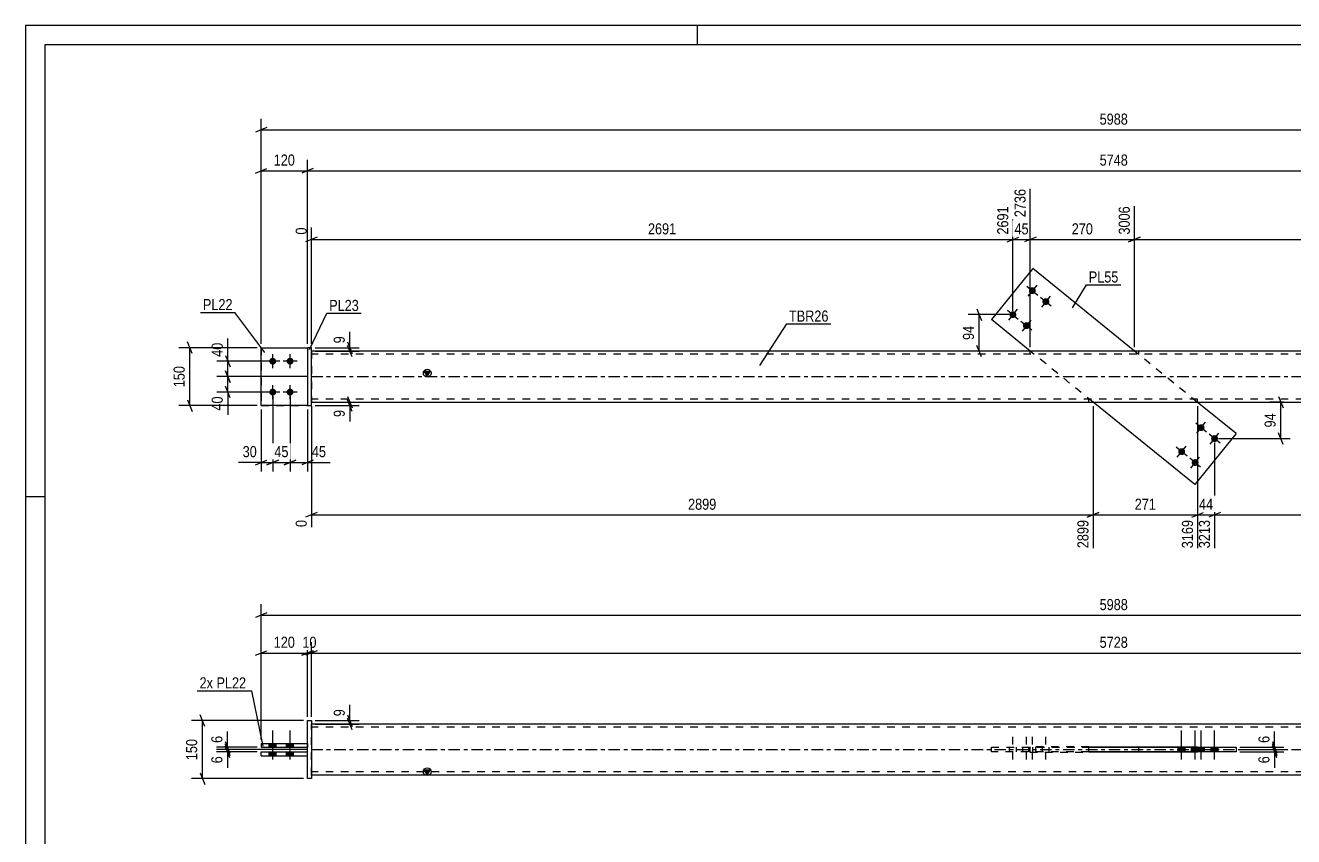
# Model space of a CAD drawing. Header units: millimetres. Extents: x 0 to 594, y 0 to 420.
# Drawn here: x 0 to 328.4, y 210 to 420 of the extents above; entities that cross this region are included whole.
import ezdxf

# ---------------------------------------------------------------- set-up
doc = ezdxf.new("R2010")
doc.units = ezdxf.units.MM
doc.linetypes.add('DXK_LINE_DOT2', pattern=[3.9198, 1.9599, -1.9599])
doc.linetypes.add('DXK_LINE_DOT3', pattern=[5.9187, 2.979, -0.9799, 0.9799, -0.9799])
doc.styles.add('Arial Narrow', font='ARIALN.TTF', dxfattribs={"height": 0.2})

# ---------------------------------------------------------------- blocks, each defined once
blk = doc.blocks.new('Unknown-489684978-1163')
at = {"color": 5, "linetype": 'Continuous'}
for p, q in [((594, 420), (0, 420)), ((0, 420), (0, 0)), ((174, 415), (174, 420)), ((589, 415), (5, 415)), ((5, 415), (5, 5)), ((5, 298), (0, 298))]:
    blk.add_line(p, q, dxfattribs=at)
blk = doc.blocks.new('Part-489684978-1896 - 1883')
at = {"linetype": 'Continuous'}
blk.add_hatch(color=2, dxfattribs=at).paths.add_polyline_path([(104.05, 225.93), (103.25, 227.33), (104.85, 227.33)])
at = {"color": 2, "linetype": 'Continuous'}
for p, q in [((162.05, 239.13), (74.05, 239.13)), ((401.49, 239.13), (162.15, 239.13)), ((275.38, 231.83), (275.38, 233.23)), ((275.38, 233.23), (303.54, 233.23)), ((288.26, 233.23), (288.26, 233.13)), ((303.54, 233.23), (303.54, 233.13)), ((303.54, 231.83), (275.38, 231.83)), ((288.26, 231.93), (288.26, 231.83)), ((303.54, 231.93), (303.54, 231.83)), ((104.05, 225.93), (103.25, 227.33)), ((103.25, 227.33), (104.85, 227.33)), ((104.85, 227.33), (104.05, 225.93)), ((162.05, 225.93), (74.05, 225.93)), ((401.49, 225.93), (162.15, 225.93))]:
    blk.add_line(p, q, dxfattribs=at)
at = {"color": 7, "linetype": 'DXK_LINE_DOT2'}
for p, q in [((74.05, 225.93), (74.05, 239.13)), ((162.05, 238.33), (74.05, 238.33)), ((401.49, 238.33), (162.15, 238.33)), ((260.1, 233.23), (260.1, 231.83)), ((275.38, 233.23), (260.1, 233.23)), ((260.1, 231.83), (275.38, 231.83)), ((288.26, 233.13), (288.26, 231.93)), ((303.54, 233.13), (303.54, 231.93)), ((162.05, 226.73), (74.05, 226.73)), ((401.49, 226.73), (162.15, 226.73))]:
    blk.add_line(p, q, dxfattribs=at)
at = {"color": 7, "linetype": 'DXK_LINE_DOT3'}
for p, q in [((74.05, 232.53), (162.05, 232.53)), ((162.15, 232.53), (401.49, 232.53))]:
    blk.add_line(p, q, dxfattribs=at)
at = {"color": 2, "linetype": 'Continuous'}
blk.add_circle((104.05, 226.83), 1, dxfattribs=at)
blk = doc.blocks.new('Part-489684978-1912 - 1883')
at = {"color": 2, "linetype": 'Continuous'}
for p, q in [((61.05, 230.93), (61.05, 231.93)), ((61.05, 231.93), (73.05, 231.93)), ((61.05, 230.93), (73.05, 230.93)), ((73.05, 230.93), (73.05, 231.93))]:
    blk.add_line(p, q, dxfattribs=at)
blk = doc.blocks.new('Part-489684978-1917 - 1883')
at = {"color": 2, "linetype": 'Continuous'}
for p, q in [((61.05, 234.13), (61.05, 233.13)), ((61.05, 234.13), (73.05, 234.13)), ((73.05, 234.13), (73.05, 233.13)), ((61.05, 233.13), (73.05, 233.13))]:
    blk.add_line(p, q, dxfattribs=at)
blk = doc.blocks.new('Part-489684978-1920 - 1883')
at = {"color": 2, "linetype": 'Continuous'}
for p, q in [((73.05, 240.03), (74.05, 240.03)), ((73.05, 225.03), (73.05, 240.03)), ((74.05, 240.03), (74.05, 225.03)), ((74.05, 225.03), (73.05, 225.03))]:
    blk.add_line(p, q, dxfattribs=at)
blk = doc.blocks.new('Part-489684978-1923 - 1883')
at = {"color": 7, "linetype": 'DXK_LINE_DOT2'}
for p, q in [((250.15, 231.93), (250.15, 233.13)), ((250.15, 233.13), (275.38, 233.13)), ((275.38, 231.93), (250.15, 231.93)), ((260.87, 231.93), (260.87, 233.13))]:
    blk.add_line(p, q, dxfattribs=at)
at = {"color": 2, "linetype": 'Continuous'}
for p, q in [((275.38, 233.13), (313.49, 233.13)), ((313.49, 231.93), (275.38, 231.93)), ((302.78, 231.93), (302.78, 233.13)), ((313.49, 233.13), (313.49, 231.93))]:
    blk.add_line(p, q, dxfattribs=at)
blk = doc.blocks.new('Bolt-489684978-1925 - 1883')
at = {"linetype": 'Continuous'}
for points in [[(63.15, 233.13), (64.95, 233.13), (64.95, 234.13), (63.15, 234.13)], [(63.15, 233.13), (64.95, 233.13), (64.95, 234.13), (63.15, 234.13)], [(67.65, 233.13), (69.45, 233.13), (69.45, 234.13), (67.65, 234.13)], [(67.65, 233.13), (69.45, 233.13), (69.45, 234.13), (67.65, 234.13)], [(63.15, 230.93), (64.95, 230.93), (64.95, 231.93), (63.15, 231.93)], [(63.15, 230.93), (64.95, 230.93), (64.95, 231.93), (63.15, 231.93)], [(67.65, 230.93), (69.45, 230.93), (69.45, 231.93), (67.65, 231.93)], [(67.65, 230.93), (69.45, 230.93), (69.45, 231.93), (67.65, 231.93)]]:
    blk.add_hatch(color=1, dxfattribs=at).paths.add_polyline_path(points)
at = {"color": 1, "linetype": 'Continuous'}
for p, q in [((64.05, 229.93), (64.05, 237.43)), ((64.05, 229.93), (64.05, 237.43)), ((68.55, 229.93), (68.55, 237.43)), ((68.55, 229.93), (68.55, 237.43)), ((63.15, 233.13), (63.15, 234.13)), ((63.15, 233.13), (63.15, 234.13)), ((64.95, 233.13), (64.95, 234.13)), ((64.95, 233.13), (64.95, 234.13)), ((67.65, 233.13), (67.65, 234.13)), ((67.65, 233.13), (67.65, 234.13)), ((69.45, 233.13), (69.45, 234.13)), ((69.45, 233.13), (69.45, 234.13)), ((63.15, 230.93), (63.15, 231.93)), ((63.15, 230.93), (63.15, 231.93)), ((64.95, 230.93), (64.95, 231.93)), ((64.95, 230.93), (64.95, 231.93)), ((67.65, 230.93), (67.65, 231.93)), ((67.65, 230.93), (67.65, 231.93)), ((69.45, 230.93), (69.45, 231.93)), ((69.45, 230.93), (69.45, 231.93))]:
    blk.add_line(p, q, dxfattribs=at)
blk = doc.blocks.new('Bolt-489684978-1926 - 1883')
at = {"color": 1, "linetype": 'DXK_LINE_DOT2'}
for p, q in [((255.71, 229.93), (255.71, 237.43)), ((259.2, 229.93), (259.2, 237.43)), ((260.75, 229.93), (260.75, 237.43)), ((264.24, 229.93), (264.24, 237.43)), ((254.81, 231.93), (254.81, 233.13)), ((256.61, 231.93), (256.61, 233.13)), ((258.3, 231.93), (258.3, 233.13)), ((259.85, 231.93), (259.85, 233.13)), ((260.1, 231.93), (260.1, 233.13)), ((261.65, 231.93), (261.65, 233.13)), ((263.34, 231.93), (263.34, 233.13)), ((265.14, 231.93), (265.14, 233.13))]:
    blk.add_line(p, q, dxfattribs=at)
blk = doc.blocks.new('Bolt-489684978-1927 - 1883')
at = {"linetype": 'Continuous'}
for points in [[(298.5, 231.93), (300.3, 231.93), (300.3, 233.13), (298.5, 233.13)], [(302, 231.93), (303.8, 231.93), (303.8, 233.13), (302, 233.13)], [(303.55, 231.93), (305.35, 231.93), (305.35, 233.13), (303.55, 233.13)], [(307.04, 231.93), (308.84, 231.93), (308.84, 233.13), (307.04, 233.13)]]:
    blk.add_hatch(color=1, dxfattribs=at).paths.add_polyline_path(points)
at = {"color": 1, "linetype": 'Continuous'}
for p, q in [((299.4, 229.93), (299.4, 237.43)), ((302.9, 229.93), (302.9, 237.43)), ((304.45, 229.93), (304.45, 237.43)), ((307.94, 229.93), (307.94, 237.43)), ((298.5, 231.93), (298.5, 233.13)), ((300.3, 231.93), (300.3, 233.13)), ((302, 231.93), (302, 233.13)), ((303.55, 231.93), (303.55, 233.13)), ((303.8, 231.93), (303.8, 233.13)), ((305.35, 231.93), (305.35, 233.13)), ((307.04, 231.93), (307.04, 233.13)), ((308.84, 231.93), (308.84, 233.13))]:
    blk.add_line(p, q, dxfattribs=at)
blk = doc.blocks.new('Bolt-489684978-2128 - 2114')
at = {"linetype": 'Continuous'}
for points in [[(261.31, 352.03, -1), (260.18, 350.63, -1)], [(264.81, 349.19, -1), (263.67, 347.79, -1)], [(256.27, 345.81, -1), (255.14, 344.42, -1)], [(259.77, 342.98, -1), (258.63, 341.58, -1)]]:
    blk.add_hatch(color=1, dxfattribs=at).paths.add_polyline_path(points)
at = {"color": 1, "linetype": 'Continuous'}
for p, q in [((259.35, 352.46), (262.15, 350.19)), ((261.88, 352.73), (259.61, 349.93)), ((262.84, 349.63), (265.64, 347.36)), ((265.38, 349.89), (263.11, 347.09)), ((254.31, 346.25), (257.1, 343.98)), ((256.84, 346.51), (254.57, 343.72)), ((257.8, 343.41), (260.6, 341.15)), ((260.33, 343.68), (258.07, 340.88))]:
    blk.add_line(p, q, dxfattribs=at)
blk = doc.blocks.new('Bolt-489684978-2129 - 2114')
at = {"linetype": 'Continuous'}
for points in [[(64.05, 332.17, -1), (64.05, 333.97, -1)], [(68.55, 332.17, -1), (68.55, 333.97, -1)], [(64.05, 324.17, -1), (64.05, 325.97, -1)], [(68.55, 324.17, -1), (68.55, 325.97, -1)]]:
    blk.add_hatch(color=1, dxfattribs=at).paths.add_polyline_path(points)
at = {"color": 1, "linetype": 'Continuous'}
for p, q in [((65.85, 333.07), (62.25, 333.07)), ((64.05, 331.27), (64.05, 334.87)), ((70.35, 333.07), (66.75, 333.07)), ((68.55, 331.27), (68.55, 334.87)), ((64.05, 323.27), (64.05, 326.87)), ((68.55, 323.27), (68.55, 326.87)), ((65.85, 325.07), (62.25, 325.07)), ((70.35, 325.07), (66.75, 325.07))]:
    blk.add_line(p, q, dxfattribs=at)
blk = doc.blocks.new('Bolt-489684978-2127 - 2114')
at = {"linetype": 'Continuous'}
for points in [[(303.88, 315.17, -1), (305.01, 316.56, -1)], [(307.37, 312.33, -1), (308.51, 313.73, -1)], [(298.84, 308.95, -1), (299.97, 310.35, -1)], [(302.33, 306.12, -1), (303.47, 307.52, -1)]]:
    blk.add_hatch(color=1, dxfattribs=at).paths.add_polyline_path(points)
at = {"color": 1, "linetype": 'Continuous'}
for p, q in [((305.84, 314.73), (303.05, 317)), ((303.31, 314.47), (305.58, 317.26)), ((309.34, 311.89), (306.54, 314.16)), ((306.8, 311.63), (309.07, 314.43)), ((300.8, 308.52), (298.01, 310.79)), ((298.27, 308.25), (300.54, 311.05)), ((304.3, 305.68), (301.5, 307.95)), ((301.76, 305.42), (304.03, 308.21))]:
    blk.add_line(p, q, dxfattribs=at)
blk = doc.blocks.new('Part-489684978-2135 - 2114')
at = {"color": 2, "linetype": 'Continuous'}
for p, q in [((260.87, 357.03), (250.15, 343.83)), ((287.18, 335.67), (260.87, 357.03)), ((260.2, 335.67), (250.15, 343.83)), ((302.78, 301.12), (276.47, 322.47)), ((313.49, 314.32), (303.44, 322.47)), ((313.49, 314.32), (302.78, 301.12))]:
    blk.add_line(p, q, dxfattribs=at)
at = {"color": 7, "linetype": 'DXK_LINE_DOT2'}
for p, q in [((276.47, 322.47), (260.2, 335.67)), ((303.44, 322.47), (287.18, 335.67))]:
    blk.add_line(p, q, dxfattribs=at)
blk = doc.blocks.new('Part-489684978-2140 - 2114')
at = {"color": 2, "linetype": 'Continuous'}
for p, q in [((74.05, 336.57), (73.05, 336.57)), ((73.05, 336.57), (73.05, 321.57)), ((74.05, 321.57), (74.05, 336.57)), ((73.05, 321.57), (74.05, 321.57))]:
    blk.add_line(p, q, dxfattribs=at)
blk = doc.blocks.new('Part-489684978-2145 - 2114')
at = {"color": 2, "linetype": 'Continuous'}
for p, q in [((61.05, 321.57), (61.05, 336.57)), ((61.05, 336.57), (73.05, 336.57)), ((73.05, 321.57), (61.05, 321.57))]:
    blk.add_line(p, q, dxfattribs=at)
at = {"color": 7, "linetype": 'DXK_LINE_DOT2'}
blk.add_line((73.05, 336.57), (73.05, 321.57), dxfattribs=at)
blk = doc.blocks.new('Part-489684978-2146 - 2114')
at = {"color": 7, "linetype": 'DXK_LINE_DOT2'}
for p, q in [((61.05, 336.57), (61.05, 321.57)), ((61.05, 336.57), (73.05, 336.57)), ((73.05, 336.57), (73.05, 321.57)), ((61.05, 321.57), (73.05, 321.57))]:
    blk.add_line(p, q, dxfattribs=at)
blk = doc.blocks.new('Part-489684978-2162 - 2114')
at = {"linetype": 'Continuous'}
blk.add_hatch(color=2, dxfattribs=at).paths.add_polyline_path([(104.05, 329.07), (103.25, 330.47), (104.85, 330.47)])
at = {"color": 2, "linetype": 'Continuous'}
for p, q in [((162.05, 335.67), (74.05, 335.67)), ((401.49, 335.67), (162.15, 335.67)), ((104.05, 329.07), (103.25, 330.47)), ((103.25, 330.47), (104.85, 330.47)), ((104.85, 330.47), (104.05, 329.07)), ((74.05, 322.47), (162.05, 322.47)), ((162.15, 322.47), (401.49, 322.47))]:
    blk.add_line(p, q, dxfattribs=at)
at = {"color": 7, "linetype": 'DXK_LINE_DOT2'}
for p, q in [((74.05, 335.67), (74.05, 322.47)), ((260.1, 335.67), (260.1, 334.87)), ((288.26, 335.67), (288.26, 334.87)), ((162.05, 334.87), (74.05, 334.87)), ((401.49, 334.87), (162.15, 334.87)), ((162.05, 323.27), (74.05, 323.27)), ((401.49, 323.27), (162.15, 323.27)), ((275.38, 322.47), (275.38, 323.27)), ((303.54, 322.47), (303.54, 323.27))]:
    blk.add_line(p, q, dxfattribs=at)
at = {"color": 7, "linetype": 'DXK_LINE_DOT3'}
for p, q in [((74.05, 329.07), (162.05, 329.07)), ((162.15, 329.07), (401.49, 329.07))]:
    blk.add_line(p, q, dxfattribs=at)
at = {"color": 2, "linetype": 'Continuous'}
blk.add_circle((104.05, 329.97), 1, dxfattribs=at)
blk = doc.blocks.new('StraightDimension-489684978-3213 - 1883')
at = {"color": 7, "linetype": 'Continuous'}
for p, q in [((61.05, 235.13), (61.05, 260.38)), ((73.05, 241.03), (73.05, 260.38)), ((59.55, 256.93), (62.55, 258.13)), ((61.05, 257.53), (73.05, 257.53)), ((74.55, 258.13), (71.55, 256.93))]:
    blk.add_line(p, q, dxfattribs=at)
at = {"color": 0}
blk.add_wipeout([(70.4, 258.28), (70.4, 262.48), (63.71, 262.48), (63.71, 258.28)], dxfattribs=at)
at = {"color": 3, "style": 'Arial Narrow'}
blk.add_text('120', height=2.863, dxfattribs=at).set_placement((64.31, 258.88))
blk = doc.blocks.new('StraightDimension-489684978-2069 - 1883')
at = {"color": 7, "linetype": 'Continuous'}
for p, q in [((322.89, 234.03), (324.09, 231.03)), ((324.09, 230.43), (322.89, 233.43)), ((314.49, 232.53), (325.89, 232.53)), ((314.49, 231.93), (325.89, 231.93)), ((323.49, 231.93), (323.49, 232.53))]:
    blk.add_line(p, q, dxfattribs=at)
at = {"color": 0}
blk.add_wipeout([(322.74, 231.41), (318.54, 231.41), (318.54, 228.38), (322.74, 228.38)], dxfattribs=at)
at = {"color": 7, "linetype": 'Continuous'}
blk.add_line((323.49, 231.93), (323.49, 227.85), dxfattribs=at)
blk.add_line((323.49, 231.93), (323.49, 227.85), dxfattribs=at)
at = {"color": 3, "style": 'Arial Narrow'}
blk.add_text('6', height=2.86, rotation=90.0002, dxfattribs=at).set_placement((322.14, 228.98))
blk = doc.blocks.new('StraightDimension-489684978-3212 - 1883')
at = {"color": 7, "linetype": 'Continuous'}
for p, q in [((73.05, 241.03), (73.05, 260.38)), ((74.05, 241.03), (74.05, 260.38)), ((71.55, 256.93), (74.55, 258.13)), ((75.55, 258.13), (72.55, 256.93)), ((73.05, 257.53), (74.05, 257.53))]:
    blk.add_line(p, q, dxfattribs=at)
at = {"color": 0}
blk.add_wipeout([(75.98, 258.28), (75.98, 262.48), (71.13, 262.48), (71.13, 258.28)], dxfattribs=at)
at = {"color": 3, "style": 'Arial Narrow'}
blk.add_text('10', height=2.863, dxfattribs=at).set_placement((71.73, 258.88))
blk = doc.blocks.new('StraightDimension-489684978-1948 - 1883')
at = {"color": 7, "linetype": 'Continuous'}
for p, q in [((75.05, 240.03), (86.45, 240.03)), ((83.45, 241.53), (84.65, 238.53)), ((84.65, 237.63), (83.45, 240.63)), ((84.05, 239.13), (84.05, 240.03)), ((75.05, 239.13), (86.45, 239.13))]:
    blk.add_line(p, q, dxfattribs=at)
at = {"color": 0}
blk.add_wipeout([(83.3, 243.58), (79.1, 243.58), (79.1, 240.56), (83.3, 240.56)], dxfattribs=at)
at = {"color": 7, "linetype": 'Continuous'}
blk.add_line((84.05, 240.03), (84.05, 244.11), dxfattribs=at)
blk.add_line((84.05, 240.03), (84.05, 244.11), dxfattribs=at)
at = {"color": 3, "style": 'Arial Narrow'}
blk.add_text('9', height=2.86, rotation=90.0002, dxfattribs=at).set_placement((82.7, 241.16))
blk = doc.blocks.new('StraightDimension-489684978-2015 - 1883')
at = {"color": 7, "linetype": 'Continuous'}
for p, q in [((51.76, 234.03), (52.96, 231.03)), ((52.96, 230.43), (51.76, 233.43)), ((73.05, 232.53), (49.51, 232.53)), ((60.05, 231.93), (49.51, 231.93)), ((52.36, 231.93), (52.36, 232.53))]:
    blk.add_line(p, q, dxfattribs=at)
at = {"color": 0}
blk.add_wipeout([(51.61, 231.41), (47.41, 231.41), (47.41, 228.38), (51.61, 228.38)], dxfattribs=at)
at = {"color": 7, "linetype": 'Continuous'}
blk.add_line((52.36, 231.93), (52.36, 227.85), dxfattribs=at)
blk.add_line((52.36, 231.93), (52.36, 227.85), dxfattribs=at)
at = {"color": 3, "style": 'Arial Narrow'}
blk.add_text('6', height=2.86, rotation=90.0002, dxfattribs=at).set_placement((51.01, 228.98))
blk = doc.blocks.new('StraightDimension-489684978-1937 - 1883')
at = {"color": 7, "linetype": 'Continuous'}
for p, q in [((61.05, 235.13), (61.05, 270.14)), ((62.55, 267.89), (59.55, 266.69)), ((61.05, 267.29), (502.59, 267.29))]:
    blk.add_line(p, q, dxfattribs=at)
at = {"color": 0}
blk.add_wipeout([(286.08, 268.04), (286.08, 272.24), (277.57, 272.24), (277.57, 268.04)], dxfattribs=at)
at = {"color": 3, "style": 'Arial Narrow'}
blk.add_text('5988', height=2.863, dxfattribs=at).set_placement((278.17, 268.64))
blk = doc.blocks.new('StraightDimension-489684978-2028 - 1883')
at = {"color": 7, "linetype": 'Continuous'}
for p, q in [((51.76, 234.63), (52.96, 231.63)), ((52.96, 231.03), (51.76, 234.03)), ((60.05, 233.13), (49.51, 233.13)), ((73.05, 232.53), (49.51, 232.53)), ((52.36, 232.53), (52.36, 233.13))]:
    blk.add_line(p, q, dxfattribs=at)
at = {"color": 0}
blk.add_wipeout([(51.61, 236.68), (47.41, 236.68), (47.41, 233.66), (51.61, 233.66)], dxfattribs=at)
at = {"color": 7, "linetype": 'Continuous'}
blk.add_line((52.36, 233.13), (52.36, 237.21), dxfattribs=at)
blk.add_line((52.36, 233.13), (52.36, 237.21), dxfattribs=at)
at = {"color": 3, "style": 'Arial Narrow'}
blk.add_text('6', height=2.86, rotation=90.0002, dxfattribs=at).set_placement((51.01, 234.26))
blk = doc.blocks.new('StraightDimension-489684978-2073 - 1883')
at = {"color": 7, "linetype": 'Continuous'}
for p, q in [((322.89, 234.63), (324.09, 231.63)), ((324.09, 231.03), (322.89, 234.03)), ((314.49, 233.13), (325.89, 233.13)), ((314.49, 232.53), (325.89, 232.53)), ((323.49, 232.53), (323.49, 233.13))]:
    blk.add_line(p, q, dxfattribs=at)
at = {"color": 0}
blk.add_wipeout([(322.74, 236.68), (318.54, 236.68), (318.54, 233.66), (322.74, 233.66)], dxfattribs=at)
at = {"color": 7, "linetype": 'Continuous'}
blk.add_line((323.49, 233.13), (323.49, 237.21), dxfattribs=at)
blk.add_line((323.49, 233.13), (323.49, 237.21), dxfattribs=at)
at = {"color": 3, "style": 'Arial Narrow'}
blk.add_text('6', height=2.86, rotation=90.0002, dxfattribs=at).set_placement((322.14, 234.26))
blk = doc.blocks.new('StraightDimension-489684978-3211 - 1883')
at = {"color": 7, "linetype": 'Continuous'}
for p, q in [((74.05, 241.03), (74.05, 260.38)), ((75.55, 258.13), (72.55, 256.93)), ((74.05, 257.53), (489.59, 257.53))]:
    blk.add_line(p, q, dxfattribs=at)
at = {"color": 0}
blk.add_wipeout([(286.08, 258.28), (286.08, 262.48), (277.57, 262.48), (277.57, 258.28)], dxfattribs=at)
at = {"color": 3, "style": 'Arial Narrow'}
blk.add_text('5728', height=2.863, dxfattribs=at).set_placement((278.17, 258.88))
blk = doc.blocks.new('StraightDimension-489684978-5146 - 1883')
at = {"color": 7, "linetype": 'Continuous'}
for p, q in [((72.05, 240.03), (42.99, 240.03)), ((46.44, 238.53), (45.24, 241.53)), ((45.84, 225.03), (45.84, 240.03)), ((72.05, 225.03), (42.99, 225.03)), ((45.24, 226.53), (46.44, 223.53))]:
    blk.add_line(p, q, dxfattribs=at)
at = {"color": 0}
blk.add_wipeout([(45.09, 235.87), (40.89, 235.87), (40.89, 229.19), (45.09, 229.19)], dxfattribs=at)
at = {"color": 3, "style": 'Arial Narrow'}
blk.add_text('150', height=2.863, rotation=90.0002, dxfattribs=at).set_placement((44.49, 229.79))
blk = doc.blocks.new('StraightDimension-489684978-2193 - 2114')
at = {"color": 7, "linetype": 'Continuous'}
for p, q in [((73.05, 329.07), (49.6, 329.07)), ((51.85, 330.57), (53.05, 327.57)), ((52.45, 325.07), (52.45, 329.07)), ((53.05, 323.57), (51.85, 326.57)), ((63.05, 325.07), (49.6, 325.07))]:
    blk.add_line(p, q, dxfattribs=at)
at = {"color": 0}
blk.add_wipeout([(51.7, 324.55), (47.5, 324.55), (47.5, 319.69), (51.7, 319.69)], dxfattribs=at)
at = {"color": 7, "linetype": 'Continuous'}
blk.add_line((52.45, 325.07), (52.45, 319.17), dxfattribs=at)
blk.add_line((52.45, 325.07), (52.45, 319.17), dxfattribs=at)
at = {"color": 3, "style": 'Arial Narrow'}
blk.add_text('40', height=2.863, rotation=90.0002, dxfattribs=at).set_placement((51.1, 320.29))
blk = doc.blocks.new('StraightDimension-489684978-2567 - 2114')
at = {"color": 7, "linetype": 'Continuous'}
for p, q in [((75.05, 336.57), (86.45, 336.57)), ((75.05, 335.67), (86.45, 335.67)), ((83.45, 338.07), (84.65, 335.07)), ((84.65, 334.17), (83.45, 337.17)), ((84.05, 335.67), (84.05, 336.57))]:
    blk.add_line(p, q, dxfattribs=at)
at = {"color": 0}
blk.add_wipeout([(83.3, 340.13), (79.1, 340.13), (79.1, 337.1), (83.3, 337.1)], dxfattribs=at)
at = {"color": 7, "linetype": 'Continuous'}
blk.add_line((84.05, 336.57), (84.05, 340.65), dxfattribs=at)
blk.add_line((84.05, 336.57), (84.05, 340.65), dxfattribs=at)
at = {"color": 3, "style": 'Arial Narrow'}
blk.add_text('9', height=2.86, rotation=90.0002, dxfattribs=at).set_placement((82.7, 337.7))
blk = doc.blocks.new('StraightDimension-489684978-2468 - 2114')
at = {"color": 7, "linetype": 'Continuous'}
for p, q in [((61.05, 337.57), (61.05, 395.8)), ((62.55, 393.55), (59.55, 392.35)), ((61.05, 392.95), (502.59, 392.95))]:
    blk.add_line(p, q, dxfattribs=at)
at = {"color": 0}
blk.add_wipeout([(286.08, 393.7), (286.08, 397.9), (277.57, 397.9), (277.57, 393.7)], dxfattribs=at)
at = {"color": 3, "style": 'Arial Narrow'}
blk.add_text('5988', height=2.863, dxfattribs=at).set_placement((278.17, 394.3))
blk = doc.blocks.new('StraightDimension-489684978-2404 - 2114')
at = {"color": 7, "linetype": 'Continuous'}
for p, q in [((254.71, 345.12), (244.12, 345.12)), ((246.37, 346.62), (247.57, 343.62)), ((246.97, 335.67), (246.97, 345.12)), ((260.97, 335.67), (244.12, 335.67)), ((247.57, 334.17), (246.37, 337.17))]:
    blk.add_line(p, q, dxfattribs=at)
at = {"color": 0}
blk.add_wipeout([(246.22, 342.82), (242.02, 342.82), (242.02, 337.97), (246.22, 337.97)], dxfattribs=at)
at = {"color": 3, "style": 'Arial Narrow'}
blk.add_text('94', height=2.863, rotation=90.0002, dxfattribs=at).set_placement((245.62, 338.57))
blk = doc.blocks.new('StraightDimension-489684978-2421 - 2114')
at = {"color": 7, "linetype": 'Continuous'}
for p, q in [((287.18, 336.67), (287.18, 373.16)), ((489.59, 337.57), (489.59, 373.16)), ((288.68, 365.15), (285.68, 363.95)), ((287.18, 364.55), (489.59, 364.55)), ((488.09, 363.95), (491.09, 365.15))]:
    blk.add_line(p, q, dxfattribs=at)
at = {"color": 0, "linetype": 'Continuous'}
blk.add_wipeout([(488.99, 373.76), (484.79, 373.76), (484.79, 365.25), (488.99, 365.25)], dxfattribs=at)
at = {"color": 0}
blk.add_wipeout([(392.64, 365.3), (392.64, 369.5), (384.13, 369.5), (384.13, 365.3)], dxfattribs=at)
at = {"color": 3, "linetype": 'Continuous', "style": 'Arial Narrow'}
blk.add_text('5728', height=2.863, rotation=90.0002, dxfattribs=at).set_placement((488.39, 365.85))
at = {"color": 3, "style": 'Arial Narrow'}
blk.add_text('2722', height=2.863, dxfattribs=at).set_placement((384.73, 365.9))
blk = doc.blocks.new('StraightDimension-489684978-2357 - 2114')
at = {"color": 7, "linetype": 'Continuous'}
for p, q in [((489.59, 320.57), (489.59, 284.66)), ((307.94, 312.03), (307.94, 284.66)), ((309.44, 293.87), (306.44, 292.67)), ((307.94, 293.27), (489.59, 293.27)), ((488.09, 292.67), (491.09, 293.87))]:
    blk.add_line(p, q, dxfattribs=at)
at = {"color": 0}
blk.add_wipeout([(403.02, 294.02), (403.02, 298.22), (394.51, 298.22), (394.51, 294.02)], dxfattribs=at)
at = {"color": 0, "linetype": 'Continuous'}
blk.add_wipeout([(488.99, 292.57), (484.79, 292.57), (484.79, 284.06), (488.99, 284.06)], dxfattribs=at)
at = {"color": 3, "style": 'Arial Narrow'}
blk.add_text('2515', height=2.863, dxfattribs=at).set_placement((395.11, 294.62))
at = {"color": 3, "linetype": 'Continuous', "style": 'Arial Narrow'}
blk.add_text('5728', height=2.863, rotation=90.0002, dxfattribs=at).set_placement((488.39, 284.66))
blk = doc.blocks.new('StraightDimension-489684978-2387 - 2114')
at = {"color": 7, "linetype": 'Continuous'}
for p, q in [((303.54, 321.47), (303.54, 284.66)), ((307.94, 312.03), (307.94, 284.66)), ((302.04, 292.67), (305.04, 293.87)), ((303.54, 293.27), (307.94, 293.27)), ((309.44, 293.87), (306.44, 292.67))]:
    blk.add_line(p, q, dxfattribs=at)
at = {"color": 0}
blk.add_wipeout([(308.17, 294.02), (308.17, 298.22), (303.31, 298.22), (303.31, 294.02)], dxfattribs=at)
at = {"color": 3, "style": 'Arial Narrow'}
blk.add_text('44', height=2.863, dxfattribs=at).set_placement((303.91, 294.62))
at = {"color": 0, "linetype": 'Continuous'}
blk.add_wipeout([(307.34, 292.57), (303.14, 292.57), (303.14, 284.06), (307.34, 284.06)], dxfattribs=at)
at = {"color": 3, "linetype": 'Continuous', "style": 'Arial Narrow'}
blk.add_text('3213', height=2.863, rotation=90.0002, dxfattribs=at).set_placement((306.74, 284.66))
blk = doc.blocks.new('StraightDimension-489684978-2265 - 2114')
at = {"color": 7, "linetype": 'Continuous'}
for p, q in [((64.05, 324.07), (64.05, 304.48)), ((61.05, 320.57), (61.05, 304.48)), ((59.55, 306.28), (62.55, 307.48)), ((61.05, 306.88), (64.05, 306.88)), ((65.55, 307.48), (62.55, 306.28))]:
    blk.add_line(p, q, dxfattribs=at)
at = {"color": 0}
blk.add_wipeout([(60.53, 307.63), (60.53, 311.83), (55.67, 311.83), (55.67, 307.63)], dxfattribs=at)
at = {"color": 7, "linetype": 'Continuous'}
blk.add_line((61.05, 306.88), (55.15, 306.88), dxfattribs=at)
blk.add_line((61.05, 306.88), (55.15, 306.88), dxfattribs=at)
at = {"color": 3, "style": 'Arial Narrow'}
blk.add_text('30', height=2.863, dxfattribs=at).set_placement((56.27, 308.23))
blk = doc.blocks.new('StraightDimension-489684978-2365 - 2114')
at = {"color": 7, "linetype": 'Continuous'}
for p, q in [((276.47, 321.47), (276.47, 284.66)), ((303.54, 321.47), (303.54, 284.66)), ((277.97, 293.87), (274.97, 292.67)), ((276.47, 293.27), (303.54, 293.27)), ((302.04, 292.67), (305.04, 293.87))]:
    blk.add_line(p, q, dxfattribs=at)
at = {"color": 0}
blk.add_wipeout([(293.35, 294.02), (293.35, 298.22), (286.66, 298.22), (286.66, 294.02)], dxfattribs=at)
at = {"color": 0, "linetype": 'Continuous'}
blk.add_wipeout([(302.94, 292.57), (298.74, 292.57), (298.74, 284.06), (302.94, 284.06)], dxfattribs=at)
at = {"color": 3, "style": 'Arial Narrow'}
blk.add_text('271', height=2.863, dxfattribs=at).set_placement((287.26, 294.62))
at = {"color": 3, "linetype": 'Continuous', "style": 'Arial Narrow'}
blk.add_text('3169', height=2.863, rotation=90.0002, dxfattribs=at).set_placement((302.34, 284.66))
blk = doc.blocks.new('StraightDimension-489684978-2294 - 2114')
at = {"color": 7, "linetype": 'Continuous'}
for p, q in [((68.55, 324.07), (68.55, 304.48)), ((73.05, 320.57), (73.05, 304.48)), ((67.05, 306.28), (70.05, 307.48)), ((68.55, 306.88), (73.05, 306.88)), ((74.55, 307.48), (71.55, 306.28))]:
    blk.add_line(p, q, dxfattribs=at)
at = {"color": 0}
blk.add_wipeout([(78.43, 307.63), (78.43, 311.83), (73.58, 311.83), (73.58, 307.63)], dxfattribs=at)
at = {"color": 7, "linetype": 'Continuous'}
blk.add_line((73.05, 306.88), (78.96, 306.88), dxfattribs=at)
blk.add_line((73.05, 306.88), (78.96, 306.88), dxfattribs=at)
at = {"color": 3, "style": 'Arial Narrow'}
blk.add_text('45', height=2.863, dxfattribs=at).set_placement((74.18, 308.23))
blk = doc.blocks.new('StraightDimension-489684978-2574 - 2114')
at = {"color": 7, "linetype": 'Continuous'}
for p, q in [((325.74, 322.47), (322.24, 322.47)), ((324.49, 323.97), (325.69, 320.97)), ((325.09, 313.03), (325.09, 322.47)), ((308.94, 313.03), (327.49, 313.03)), ((325.69, 311.53), (324.49, 314.53))]:
    blk.add_line(p, q, dxfattribs=at)
at = {"color": 0}
blk.add_wipeout([(324.34, 320.18), (320.14, 320.18), (320.14, 315.32), (324.34, 315.32)], dxfattribs=at)
at = {"color": 3, "style": 'Arial Narrow'}
blk.add_text('94', height=2.863, rotation=90.0002, dxfattribs=at).set_placement((323.74, 315.92))
blk = doc.blocks.new('StraightDimension-489684978-2180 - 2114')
at = {"color": 7, "linetype": 'Continuous'}
for p, q in [((63.05, 333.07), (49.6, 333.07)), ((51.85, 334.57), (53.05, 331.57)), ((52.45, 329.07), (52.45, 333.07)), ((73.05, 329.07), (49.6, 329.07)), ((53.05, 327.57), (51.85, 330.57))]:
    blk.add_line(p, q, dxfattribs=at)
at = {"color": 0}
blk.add_wipeout([(51.7, 338.45), (47.5, 338.45), (47.5, 333.6), (51.7, 333.6)], dxfattribs=at)
at = {"color": 7, "linetype": 'Continuous'}
blk.add_line((52.45, 333.07), (52.45, 338.98), dxfattribs=at)
blk.add_line((52.45, 333.07), (52.45, 338.98), dxfattribs=at)
at = {"color": 3, "style": 'Arial Narrow'}
blk.add_text('40', height=2.863, rotation=90.0002, dxfattribs=at).set_placement((51.1, 334.2))
blk = doc.blocks.new('StraightDimension-489684978-2558 - 2114')
at = {"color": 7, "linetype": 'Continuous'}
for p, q in [((75.05, 322.47), (86.45, 322.47)), ((83.45, 323.97), (84.65, 320.97)), ((84.65, 320.07), (83.45, 323.07)), ((84.05, 321.57), (84.05, 322.47)), ((75.05, 321.57), (86.45, 321.57))]:
    blk.add_line(p, q, dxfattribs=at)
at = {"color": 0}
blk.add_wipeout([(83.3, 321.05), (79.1, 321.05), (79.1, 318.02), (83.3, 318.02)], dxfattribs=at)
at = {"color": 7, "linetype": 'Continuous'}
blk.add_line((84.05, 321.57), (84.05, 317.49), dxfattribs=at)
blk.add_line((84.05, 321.57), (84.05, 317.49), dxfattribs=at)
at = {"color": 3, "style": 'Arial Narrow'}
blk.add_text('9', height=2.86, rotation=90.0002, dxfattribs=at).set_placement((82.7, 318.62))
blk = doc.blocks.new('StraightDimension-489684978-2281 - 2114')
at = {"color": 7, "linetype": 'Continuous'}
for p, q in [((64.05, 324.07), (64.05, 304.48)), ((68.55, 324.07), (68.55, 304.48)), ((62.55, 306.28), (65.55, 307.48)), ((64.05, 306.88), (68.55, 306.88)), ((70.05, 307.48), (67.05, 306.28))]:
    blk.add_line(p, q, dxfattribs=at)
at = {"color": 0}
blk.add_wipeout([(68.73, 307.63), (68.73, 311.83), (63.88, 311.83), (63.88, 307.63)], dxfattribs=at)
at = {"color": 3, "style": 'Arial Narrow'}
blk.add_text('45', height=2.863, dxfattribs=at).set_placement((64.48, 308.23))
blk = doc.blocks.new('StraightDimension-489684978-2341 - 2114')
at = {"color": 7, "linetype": 'Continuous'}
for p, q in [((74.05, 321.47), (74.05, 290.14)), ((276.47, 321.47), (276.47, 284.66)), ((75.55, 293.87), (72.55, 292.67)), ((74.05, 293.27), (276.47, 293.27)), ((274.97, 292.67), (277.97, 293.87))]:
    blk.add_line(p, q, dxfattribs=at)
at = {"color": 0}
blk.add_wipeout([(179.52, 294.02), (179.52, 298.22), (171, 298.22), (171, 294.02)], dxfattribs=at)
at = {"color": 0, "linetype": 'Continuous'}
for points in [[(73.45, 292.57), (69.25, 292.57), (69.25, 289.54), (73.45, 289.54)], [(275.87, 292.57), (271.67, 292.57), (271.67, 284.06), (275.87, 284.06)]]:
    blk.add_wipeout(points, dxfattribs=at)
at = {"color": 3, "style": 'Arial Narrow'}
blk.add_text('2899', height=2.863, dxfattribs=at).set_placement((171.6, 294.62))
at = {"color": 3, "linetype": 'Continuous', "style": 'Arial Narrow'}
for s, height, p in [('0', 2.86, (72.85, 290.14)), ('2899', 2.863, (275.27, 284.66))]:
    blk.add_text(s, height=height, rotation=90.0002, dxfattribs=at).set_placement(p)
blk = doc.blocks.new('StraightDimension-489684978-2415 - 2114')
at = {"color": 7, "linetype": 'Continuous'}
for p, q in [((255.71, 346.12), (255.71, 373.16)), ((75.55, 365.15), (72.55, 363.95)), ((74.05, 337.57), (74.05, 367.67)), ((74.05, 364.55), (255.71, 364.55)), ((254.21, 363.95), (257.21, 365.15))]:
    blk.add_line(p, q, dxfattribs=at)
at = {"color": 0, "linetype": 'Continuous'}
for points in [[(255.11, 373.76), (250.91, 373.76), (250.91, 365.25), (255.11, 365.25)], [(73.45, 368.27), (69.25, 368.27), (69.25, 365.25), (73.45, 365.25)]]:
    blk.add_wipeout(points, dxfattribs=at)
at = {"color": 0}
blk.add_wipeout([(169.14, 365.3), (169.14, 369.5), (160.62, 369.5), (160.62, 365.3)], dxfattribs=at)
at = {"color": 3, "linetype": 'Continuous', "style": 'Arial Narrow'}
for s, height, p in [('2691', 2.863, (254.51, 365.85)), ('0', 2.86, (72.85, 365.85))]:
    blk.add_text(s, height=height, rotation=90.0002, dxfattribs=at).set_placement(p)
at = {"color": 3, "style": 'Arial Narrow'}
blk.add_text('2691', height=2.863, dxfattribs=at).set_placement((161.22, 365.9))
blk = doc.blocks.new('StraightDimension-489684978-2433 - 2114')
at = {"color": 7, "linetype": 'Continuous'}
for p, q in [((260.2, 336.67), (260.2, 377.66)), ((255.71, 346.12), (255.71, 373.16)), ((254.21, 363.95), (257.21, 365.15)), ((255.71, 364.55), (260.2, 364.55)), ((261.7, 365.15), (258.7, 363.95))]:
    blk.add_line(p, q, dxfattribs=at)
at = {"color": 0}
blk.add_wipeout([(260.38, 365.3), (260.38, 369.5), (255.53, 369.5), (255.53, 365.3)], dxfattribs=at)
at = {"color": 0, "linetype": 'Continuous'}
blk.add_wipeout([(259.6, 378.26), (255.4, 378.26), (255.4, 369.75), (259.6, 369.75)], dxfattribs=at)
at = {"color": 3, "linetype": 'Continuous', "style": 'Arial Narrow'}
blk.add_text('2736', height=2.863, rotation=90.0002, dxfattribs=at).set_placement((259, 370.35))
at = {"color": 3, "style": 'Arial Narrow'}
blk.add_text('45', height=2.863, dxfattribs=at).set_placement((256.13, 365.9))
blk = doc.blocks.new('StraightDimension-489684978-2447 - 2114')
at = {"color": 7, "linetype": 'Continuous'}
for p, q in [((260.2, 336.67), (260.2, 377.66)), ((287.18, 336.67), (287.18, 373.16)), ((261.7, 365.15), (258.7, 363.95)), ((260.2, 364.55), (287.18, 364.55)), ((285.68, 363.95), (288.68, 365.15))]:
    blk.add_line(p, q, dxfattribs=at)
at = {"color": 0, "linetype": 'Continuous'}
blk.add_wipeout([(286.58, 373.76), (282.38, 373.76), (282.38, 365.25), (286.58, 365.25)], dxfattribs=at)
at = {"color": 0}
blk.add_wipeout([(277.03, 365.3), (277.03, 369.5), (270.35, 369.5), (270.35, 365.3)], dxfattribs=at)
at = {"color": 3, "linetype": 'Continuous', "style": 'Arial Narrow'}
blk.add_text('3006', height=2.863, rotation=90.0002, dxfattribs=at).set_placement((285.98, 365.85))
at = {"color": 3, "style": 'Arial Narrow'}
blk.add_text('270', height=2.863, dxfattribs=at).set_placement((270.95, 365.9))
blk = doc.blocks.new('StraightDimension-489684978-2488 - 2114')
at = {"color": 7, "linetype": 'Continuous'}
for p, q in [((61.05, 337.57), (61.05, 385.21)), ((73.05, 337.57), (73.05, 385.21)), ((59.55, 381.76), (62.55, 382.96)), ((61.05, 382.36), (73.05, 382.36)), ((74.55, 382.96), (71.55, 381.76))]:
    blk.add_line(p, q, dxfattribs=at)
at = {"color": 0}
blk.add_wipeout([(70.4, 383.11), (70.4, 387.31), (63.71, 387.31), (63.71, 383.11)], dxfattribs=at)
at = {"color": 3, "style": 'Arial Narrow'}
blk.add_text('120', height=2.863, dxfattribs=at).set_placement((64.31, 383.71))
blk = doc.blocks.new('StraightDimension-489684978-2510 - 2114')
at = {"color": 7, "linetype": 'Continuous'}
for p, q in [((73.05, 337.57), (73.05, 385.21)), ((74.55, 382.96), (71.55, 381.76)), ((73.05, 382.36), (490.59, 382.36))]:
    blk.add_line(p, q, dxfattribs=at)
at = {"color": 0}
blk.add_wipeout([(286.08, 383.11), (286.08, 387.31), (277.57, 387.31), (277.57, 383.11)], dxfattribs=at)
at = {"color": 3, "style": 'Arial Narrow'}
blk.add_text('5748', height=2.863, dxfattribs=at).set_placement((278.17, 383.71))
blk = doc.blocks.new('StraightDimension-489684978-5125 - 2114')
at = {"color": 7, "linetype": 'Continuous'}
for p, q in [((60.05, 336.57), (39.75, 336.57)), ((43.2, 335.07), (42, 338.07)), ((42.6, 321.57), (42.6, 336.57)), ((42, 323.07), (43.2, 320.07)), ((60.05, 321.57), (39.75, 321.57))]:
    blk.add_line(p, q, dxfattribs=at)
at = {"color": 0}
blk.add_wipeout([(41.85, 332.41), (37.65, 332.41), (37.65, 325.73), (41.85, 325.73)], dxfattribs=at)
at = {"color": 3, "style": 'Arial Narrow'}
blk.add_text('150', height=2.863, rotation=90.0002, dxfattribs=at).set_placement((41.25, 326.33))
blk = doc.blocks.new('MarkSet-489684978-2105 - 1883')
at = {"color": 0}
blk.add_wipeout([(48.59, 248.37), (48.59, 251.37), (45.11, 251.37), (45.11, 248.37)], dxfattribs=at)
blk.add_wipeout([(48.59, 248.37), (48.59, 251.37), (45.11, 251.37), (45.11, 248.37)], dxfattribs=at)
blk.add_wipeout([(57.16, 248.37), (57.16, 251.37), (49.49, 251.37), (49.49, 248.37)], dxfattribs=at)
blk.add_wipeout([(57.16, 248.37), (57.16, 251.37), (49.49, 251.37), (49.49, 248.37)], dxfattribs=at)
at = {"color": 30, "linetype": 'Continuous'}
for p in [(44.51, 247.77), (61.61, 233.45)]:
    blk.add_line(p, (58.66, 247.77), dxfattribs=at)
at = {"color": 3, "style": 'Arial Narrow'}
for s, p in [('2x', (45.11, 248.37)), ('PL22', (49.49, 248.37))]:
    blk.add_text(s, height=2.863, dxfattribs=at).set_placement(p)
blk = doc.blocks.new('Mark-489684978-2131 - 2114')
at = {"color": 0}
blk.add_wipeout([(283.04, 353.44), (283.04, 356.44), (275.36, 356.44), (275.36, 353.44)], dxfattribs=at)
blk.add_wipeout([(283.04, 353.44), (283.04, 356.44), (275.36, 356.44), (275.36, 353.44)], dxfattribs=at)
at = {"color": 30, "linetype": 'Continuous'}
for p, q in [((271.15, 346.87), (274.76, 352.84)), ((274.76, 352.84), (283.64, 352.84))]:
    blk.add_line(p, q, dxfattribs=at)
at = {"color": 3, "style": 'Arial Narrow'}
blk.add_text('PL55', height=2.863, dxfattribs=at).set_placement((275.36, 353.44))
blk = doc.blocks.new('Mark-489684978-2136 - 2114')
at = {"color": 0}
blk.add_wipeout([(86.36, 346.07), (86.36, 349.07), (78.68, 349.07), (78.68, 346.07)], dxfattribs=at)
blk.add_wipeout([(86.36, 346.07), (86.36, 349.07), (78.68, 349.07), (78.68, 346.07)], dxfattribs=at)
at = {"color": 30, "linetype": 'Continuous'}
for p, q in [((73.56, 336.1), (78.08, 345.47)), ((78.08, 345.47), (86.96, 345.47))]:
    blk.add_line(p, q, dxfattribs=at)
at = {"color": 3, "style": 'Arial Narrow'}
blk.add_text('PL23', height=2.863, dxfattribs=at).set_placement((78.68, 346.07))
blk = doc.blocks.new('Mark-489684978-2141 - 2114')
at = {"color": 0}
blk.add_wipeout([(53.66, 346.3), (53.66, 349.3), (45.98, 349.3), (45.98, 346.3)], dxfattribs=at)
blk.add_wipeout([(53.66, 346.3), (53.66, 349.3), (45.98, 349.3), (45.98, 346.3)], dxfattribs=at)
at = {"color": 30, "linetype": 'Continuous'}
for p in [(45.38, 345.7), (62.01, 335.3)]:
    blk.add_line(p, (54.26, 345.7), dxfattribs=at)
at = {"color": 3, "style": 'Arial Narrow'}
blk.add_text('PL22', height=2.863, dxfattribs=at).set_placement((45.98, 346.3))
blk = doc.blocks.new('Mark-489684978-2158 - 2114')
at = {"color": 0}
blk.add_wipeout([(207.97, 343.31), (207.97, 346.31), (197.74, 346.31), (197.74, 343.31)], dxfattribs=at)
blk.add_wipeout([(207.97, 343.31), (207.97, 346.31), (197.74, 346.31), (197.74, 343.31)], dxfattribs=at)
at = {"color": 30, "linetype": 'Continuous'}
for p, q in [((190.21, 331.98), (197.14, 342.71)), ((197.14, 342.71), (208.57, 342.71))]:
    blk.add_line(p, q, dxfattribs=at)
at = {"color": 3, "style": 'Arial Narrow'}
blk.add_text('TBR26', height=2.863, dxfattribs=at).set_placement((197.74, 343.31))

msp = doc.modelspace()

# ---------------------------------------------------------------- block references
for name in ['Unknown-489684978-1163', 'Part-489684978-2135 - 2114', 'Bolt-489684978-2128 - 2114', 'Part-489684978-2145 - 2114', 'Part-489684978-2146 - 2114', 'Part-489684978-2140 - 2114', 'Part-489684978-2162 - 2114', 'Bolt-489684978-2129 - 2114', 'Bolt-489684978-2127 - 2114', 'Part-489684978-1920 - 1883', 'Bolt-489684978-1925 - 1883', 'Part-489684978-1896 - 1883', 'Bolt-489684978-1926 - 1883', 'Bolt-489684978-1927 - 1883', 'Part-489684978-1917 - 1883', 'Part-489684978-1912 - 1883', 'Part-489684978-1923 - 1883']:
    msp.add_blockref(name, (0, 0))

# ---------------------------------------------------------------- next in the draw order: block references
for name in ['StraightDimension-489684978-2567 - 2114', 'StraightDimension-489684978-2193 - 2114', 'StraightDimension-489684978-2357 - 2114', 'StraightDimension-489684978-3213 - 1883', 'StraightDimension-489684978-2069 - 1883']:
    msp.add_blockref(name, (0, 0))

# ---------------------------------------------------------------- next in the draw order: block references
for name in ['StraightDimension-489684978-2468 - 2114', 'StraightDimension-489684978-2265 - 2114', 'StraightDimension-489684978-2387 - 2114', 'StraightDimension-489684978-3212 - 1883', 'StraightDimension-489684978-2015 - 1883']:
    msp.add_blockref(name, (0, 0))

# ---------------------------------------------------------------- next in the draw order: block references
for name in ['StraightDimension-489684978-2421 - 2114', 'StraightDimension-489684978-2404 - 2114', 'StraightDimension-489684978-2180 - 2114', 'StraightDimension-489684978-2294 - 2114', 'StraightDimension-489684978-2574 - 2114', 'StraightDimension-489684978-2365 - 2114', 'StraightDimension-489684978-1948 - 1883']:
    msp.add_blockref(name, (0, 0))

# ---------------------------------------------------------------- next in the draw order: block references
for name in ['StraightDimension-489684978-2415 - 2114', 'StraightDimension-489684978-2281 - 2114', 'StraightDimension-489684978-2558 - 2114', 'StraightDimension-489684978-1937 - 1883']:
    msp.add_blockref(name, (0, 0))

# ---------------------------------------------------------------- next in the draw order: block references
for name in ['StraightDimension-489684978-2488 - 2114', 'StraightDimension-489684978-2433 - 2114', 'StraightDimension-489684978-2341 - 2114', 'StraightDimension-489684978-3211 - 1883', 'StraightDimension-489684978-2028 - 1883', 'StraightDimension-489684978-2073 - 1883']:
    msp.add_blockref(name, (0, 0))

# ---------------------------------------------------------------- next in the draw order: block references
for name in ['StraightDimension-489684978-2447 - 2114', 'StraightDimension-489684978-5125 - 2114', 'StraightDimension-489684978-5146 - 1883']:
    msp.add_blockref(name, (0, 0))

# ---------------------------------------------------------------- next in the draw order: block references
for name in ['StraightDimension-489684978-2510 - 2114', 'Mark-489684978-2141 - 2114', 'MarkSet-489684978-2105 - 1883']:
    msp.add_blockref(name, (0, 0))

# ---------------------------------------------------------------- next in the draw order: block references
for name in ['Mark-489684978-2131 - 2114', 'Mark-489684978-2136 - 2114', 'Mark-489684978-2158 - 2114']:
    msp.add_blockref(name, (0, 0))

doc.saveas('drawing.dxf')
